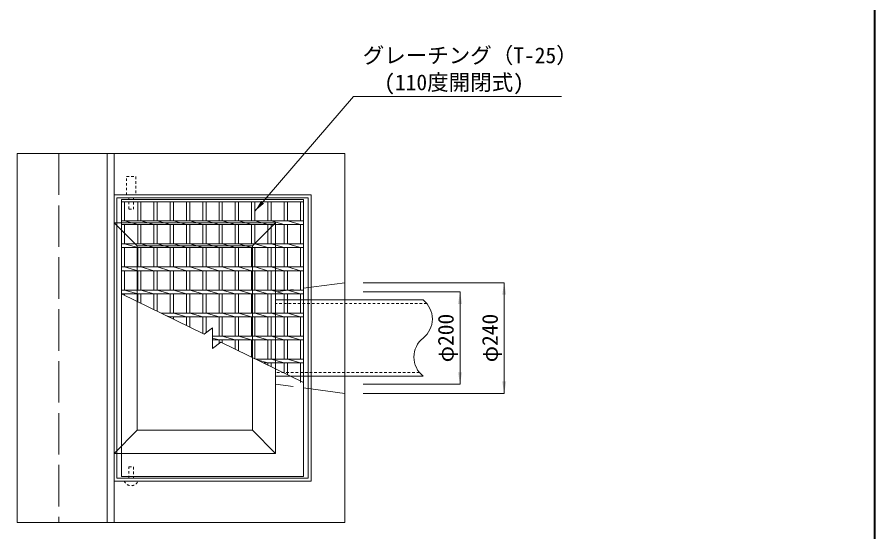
# Model space of a CAD drawing. Units: millimetres at full size, sheet at 1:15; details may follow other scales. Extents: x -4181 to 10399, y -2172 to 2767.
# Drawn here: x -3145 to -1286, y -1197 to -82 of the extents above; entities that cross this region are included whole.
import ezdxf
from ezdxf.enums import TextEntityAlignment as Align

# ---------------------------------------------------------------- set-up
doc = ezdxf.new("R2010")
doc.units = ezdxf.units.MM
doc.header["$LTSCALE"] = 15
doc.linetypes.add('DASHED', pattern=[7.5, 6, -1.5])
doc.linetypes.add('USER1', pattern=[0.675, 0.375, -0.3])
for name, color, linetype, lineweight in [('受枠', 3, 'USER1', 9), ('寸法線', 7, 'Continuous', 9), ('枠', 7, 'Continuous', 5), ('補助線', 8, 'Continuous', 20), ('集水桝', 1, 'Continuous', 13), ('ｸﾞﾚｰﾁﾝｸﾞ', 7, 'Continuous', 9)]:
    doc.layers.add(name, color=color, linetype=linetype, lineweight=lineweight)
doc.styles.add('ＭＳ ゴシック', font='')
doc.styles.get('ＭＳ ゴシック').set_extended_font_data('MS Gothic')

# ---------------------------------------------------------------- blocks, each defined once
blk = doc.blocks.new('filled_arrow')
at = {"color": 0, "linetype": 'Continuous', "lineweight": -2}
blk.add_solid([(7.5, 1.25), (0, 0), (7.5, -1.25)], dxfattribs=at)

msp = doc.modelspace()

# ---------------------------------------------------------------- linework, layer by layer
at = {"layer": '受枠'}
for p, q in [((-2907.82, -467.48), (-2907.82, -427.48)), ((-2907.82, -427.48), (-2887.82, -427.48)), ((-2887.82, -427.48), (-2887.82, -467.48)), ((-2902.82, -473.48), (-2902.82, -477.48)), ((-2902.82, -481.98), (-2902.82, -498.48)), ((-2892.82, -477.48), (-2892.82, -473.48)), ((-2892.82, -498.48), (-2892.82, -481.98)), ((-2902.82, -498.48), (-2892.82, -498.48)), ((-2902.82, -1081.48), (-2902.82, -1056.48)), ((-2902.82, -1056.48), (-2892.82, -1056.48)), ((-2892.82, -1056.48), (-2892.82, -1081.48))]:
    msp.add_line(p, q, dxfattribs=at)
at = {"layer": '受枠', "linetype": 'Continuous', "lineweight": 13}
for p, q in [((-2934.96, -467.48), (-2934.96, -1087.48)), ((-2507.96, -467.48), (-2934.96, -467.48)), ((-2928.96, -473.48), (-2928.96, -1081.48)), ((-2513.96, -473.48), (-2928.96, -473.48)), ((-2513.96, -473.48), (-2513.96, -1081.48)), ((-2507.96, -467.48), (-2507.96, -1087.48)), ((-2507.96, -1087.48), (-2934.96, -1087.48)), ((-2513.96, -1081.48), (-2928.96, -1081.48))]:
    msp.add_line(p, q, dxfattribs=at)
at = {"layer": '受枠'}
msp.add_arc((-2897.82, -1081.23), 16.25, 202.61986, 337.38014, dxfattribs=at)
at = {"layer": '寸法線'}
for p, q in [((-2394.96, -657.48), (-2089.26, -657.48)), ((-2089.26, -657.48), (-2089.26, -897.48)), ((-2394.96, -677.48), (-2184.99, -677.48)), ((-2184.99, -677.48), (-2184.99, -877.48)), ((-2394.96, -877.48), (-2184.99, -877.48)), ((-2394.96, -897.48), (-2089.26, -897.48))]:
    msp.add_line(p, q, dxfattribs=at)
msp.add_lwpolyline([(-2629.78, -502.73), (-2415.9, -254.2), (-1965.18, -254.2)], dxfattribs=at)
at = {"layer": '枠', "lineweight": 40}
msp.add_line((-1285.84, -2172.32), (-1285.84, 2027.68), dxfattribs=at)
at = {"layer": '補助線'}
for p, q in [((-2264.96, -694.98), (-2584.96, -694.98)), ((-2264.96, -859.98), (-2584.96, -859.98))]:
    msp.add_line(p, q, dxfattribs=at)
at = {"layer": '補助線', "linetype": 'USER1'}
for p, q in [((-2257.23, -702.48), (-2584.96, -702.48)), ((-2272.69, -852.48), (-2584.96, -852.48))]:
    msp.add_line(p, q, dxfattribs=at)
at = {"layer": '補助線'}
for centre, start, end in [((-2297.5, -736.23), 308.26729, 51.73271), ((-2232.42, -818.73), 128.26729, 231.73271)]:
    msp.add_arc(centre, 52.54, start, end, dxfattribs=at)
at = {"layer": '集水桝', "lineweight": 20}
for p, q in [((-3144.96, -377.48), (-3144.96, -1177.48)), ((-2434.96, -377.48), (-3144.96, -377.48)), ((-2434.96, -377.48), (-2434.96, -1177.48)), ((-2434.96, -1177.48), (-3144.96, -1177.48))]:
    msp.add_line(p, q, dxfattribs=at)
at = {"layer": '集水桝', "linetype": 'DASHED'}
for p, q in [((-3054.96, -377.48), (-3054.96, -1177.48)), ((-2434.96, -657.48), (-2584.96, -677.48)), ((-2434.96, -897.48), (-2584.96, -877.48))]:
    msp.add_line(p, q, dxfattribs=at)
at = {"layer": '集水桝'}
for p, q in [((-2949.96, -377.48), (-2949.96, -1177.48)), ((-2934.96, -377.48), (-2934.96, -1177.48)), ((-2584.96, -527.48), (-2934.96, -527.48)), ((-2584.96, -527.48), (-2584.96, -1027.48)), ((-2584.96, -1027.48), (-2934.96, -1027.48))]:
    msp.add_line(p, q, dxfattribs=at)
at = {"layer": '集水桝', "lineweight": 5}
for p, q in [((-2934.96, -527.48), (-2884.96, -577.48)), ((-2584.96, -527.48), (-2634.96, -577.48)), ((-2884.96, -577.48), (-2884.96, -977.48)), ((-2634.96, -577.48), (-2884.96, -577.48)), ((-2634.96, -577.48), (-2634.96, -977.48)), ((-2934.96, -1027.48), (-2884.96, -977.48)), ((-2634.96, -977.48), (-2884.96, -977.48)), ((-2584.96, -1027.48), (-2634.96, -977.48))]:
    msp.add_line(p, q, dxfattribs=at)
at = {"layer": 'ｸﾞﾚｰﾁﾝｸﾞ'}
for p, q in [((-2918.96, -477.48), (-2918.96, -1077.48)), ((-2918.96, -477.48), (-2523.96, -477.48)), ((-2918.96, -481.98), (-2523.96, -481.98)), ((-2911.96, -481.98), (-2911.96, -523.48)), ((-2883.69, -481.98), (-2883.69, -523.48)), ((-2876.69, -481.98), (-2876.69, -523.48)), ((-2848.41, -481.98), (-2848.41, -523.48)), ((-2841.41, -481.98), (-2841.41, -523.48)), ((-2813.14, -481.98), (-2813.14, -523.48)), ((-2806.14, -481.98), (-2806.14, -523.48)), ((-2777.87, -481.98), (-2777.87, -523.48)), ((-2770.87, -481.98), (-2770.87, -523.48)), ((-2742.6, -481.98), (-2742.6, -523.48)), ((-2735.6, -481.98), (-2735.6, -523.48)), ((-2707.32, -481.98), (-2707.32, -523.48)), ((-2700.32, -481.98), (-2700.32, -523.48)), ((-2672.05, -481.98), (-2672.05, -523.48)), ((-2665.05, -481.98), (-2665.05, -523.48)), ((-2636.78, -481.98), (-2636.78, -523.48)), ((-2629.78, -481.98), (-2629.78, -523.48)), ((-2601.5, -481.98), (-2601.5, -523.48)), ((-2594.5, -481.98), (-2594.5, -523.48)), ((-2566.23, -481.98), (-2566.23, -523.48)), ((-2559.23, -481.98), (-2559.23, -523.48)), ((-2530.96, -481.98), (-2530.96, -523.48)), ((-2523.96, -477.48), (-2523.96, -1077.48)), ((-2918.96, -523.48), (-2523.96, -523.48)), ((-2918.96, -531.48), (-2523.96, -531.48)), ((-2911.96, -523.48), (-2883.69, -531.48)), ((-2911.96, -531.48), (-2911.96, -573.48)), ((-2883.69, -531.48), (-2883.69, -573.48)), ((-2876.69, -523.48), (-2848.41, -531.48)), ((-2876.69, -531.48), (-2876.69, -573.48)), ((-2848.41, -531.48), (-2848.41, -573.48)), ((-2841.41, -523.48), (-2813.14, -531.48)), ((-2841.41, -531.48), (-2841.41, -573.48)), ((-2813.14, -531.48), (-2813.14, -573.48)), ((-2806.14, -523.48), (-2777.87, -531.48)), ((-2806.14, -531.48), (-2806.14, -573.48)), ((-2777.87, -531.48), (-2777.87, -573.48)), ((-2770.87, -523.48), (-2742.6, -531.48)), ((-2770.87, -531.48), (-2770.87, -573.48)), ((-2742.6, -531.48), (-2742.6, -573.48)), ((-2735.6, -523.48), (-2707.32, -531.48)), ((-2735.6, -531.48), (-2735.6, -573.48)), ((-2707.32, -531.48), (-2707.32, -573.48)), ((-2700.32, -523.48), (-2672.05, -531.48)), ((-2700.32, -531.48), (-2700.32, -573.48)), ((-2672.05, -531.48), (-2672.05, -573.48)), ((-2665.05, -523.48), (-2636.78, -531.48)), ((-2665.05, -531.48), (-2665.05, -573.48)), ((-2636.78, -531.48), (-2636.78, -573.48)), ((-2629.78, -523.48), (-2601.5, -531.48)), ((-2629.78, -531.48), (-2629.78, -573.48)), ((-2601.5, -531.48), (-2601.5, -573.48)), ((-2594.5, -523.48), (-2566.23, -531.48)), ((-2594.5, -531.48), (-2594.5, -573.48)), ((-2566.23, -531.48), (-2566.23, -573.48)), ((-2559.23, -523.48), (-2530.96, -531.48)), ((-2559.23, -531.48), (-2559.23, -573.48)), ((-2530.96, -531.48), (-2530.96, -573.48)), ((-2918.96, -573.48), (-2523.96, -573.48)), ((-2911.96, -573.48), (-2883.69, -581.48)), ((-2876.69, -573.48), (-2848.41, -581.48)), ((-2841.41, -573.48), (-2813.14, -581.48)), ((-2806.14, -573.48), (-2777.87, -581.48)), ((-2770.87, -573.48), (-2742.6, -581.48)), ((-2735.6, -573.48), (-2707.32, -581.48)), ((-2700.32, -573.48), (-2672.05, -581.48)), ((-2665.05, -573.48), (-2636.78, -581.48)), ((-2629.78, -573.48), (-2601.5, -581.48)), ((-2594.5, -573.48), (-2566.23, -581.48)), ((-2559.23, -573.48), (-2530.96, -581.48)), ((-2918.96, -581.48), (-2523.96, -581.48)), ((-2911.96, -581.48), (-2911.96, -623.48)), ((-2883.69, -581.48), (-2883.69, -623.48)), ((-2876.69, -581.48), (-2876.69, -623.48)), ((-2848.41, -581.48), (-2848.41, -623.48)), ((-2841.41, -581.48), (-2841.41, -623.48)), ((-2813.14, -581.48), (-2813.14, -623.48)), ((-2806.14, -581.48), (-2806.14, -623.48)), ((-2777.87, -581.48), (-2777.87, -623.48)), ((-2770.87, -581.48), (-2770.87, -623.48)), ((-2742.6, -581.48), (-2742.6, -623.48)), ((-2735.6, -581.48), (-2735.6, -623.48)), ((-2707.32, -581.48), (-2707.32, -623.48)), ((-2700.32, -581.48), (-2700.32, -623.48)), ((-2672.05, -581.48), (-2672.05, -623.48)), ((-2665.05, -581.48), (-2665.05, -623.48)), ((-2636.78, -581.48), (-2636.78, -623.48)), ((-2629.78, -581.48), (-2629.78, -623.48)), ((-2601.5, -581.48), (-2601.5, -623.48)), ((-2594.5, -581.48), (-2594.5, -623.48)), ((-2566.23, -581.48), (-2566.23, -623.48)), ((-2559.23, -581.48), (-2559.23, -623.48)), ((-2530.96, -581.48), (-2530.96, -623.48)), ((-2918.96, -623.48), (-2523.96, -623.48)), ((-2918.96, -631.48), (-2523.96, -631.48)), ((-2911.96, -623.48), (-2883.69, -631.48)), ((-2911.96, -631.48), (-2911.96, -673.48)), ((-2883.69, -631.48), (-2883.69, -673.48)), ((-2876.69, -623.48), (-2848.41, -631.48)), ((-2876.69, -631.48), (-2876.69, -673.48)), ((-2848.41, -631.48), (-2848.41, -673.48)), ((-2841.41, -623.48), (-2813.14, -631.48)), ((-2841.41, -631.48), (-2841.41, -673.48)), ((-2813.14, -631.48), (-2813.14, -673.48)), ((-2806.14, -623.48), (-2777.87, -631.48)), ((-2806.14, -631.48), (-2806.14, -673.48)), ((-2777.87, -631.48), (-2777.87, -673.48)), ((-2770.87, -623.48), (-2742.6, -631.48)), ((-2770.87, -631.48), (-2770.87, -673.48)), ((-2742.6, -631.48), (-2742.6, -673.48)), ((-2735.6, -623.48), (-2707.32, -631.48)), ((-2735.6, -631.48), (-2735.6, -673.48)), ((-2707.32, -631.48), (-2707.32, -673.48)), ((-2700.32, -623.48), (-2672.05, -631.48)), ((-2700.32, -631.48), (-2700.32, -673.48)), ((-2672.05, -631.48), (-2672.05, -673.48)), ((-2665.05, -623.48), (-2636.78, -631.48)), ((-2665.05, -631.48), (-2665.05, -673.48)), ((-2636.78, -631.48), (-2636.78, -673.48)), ((-2629.78, -623.48), (-2601.5, -631.48)), ((-2629.78, -631.48), (-2629.78, -673.48)), ((-2601.5, -631.48), (-2601.5, -673.48)), ((-2594.5, -623.48), (-2566.23, -631.48)), ((-2594.5, -631.48), (-2594.5, -673.48)), ((-2566.23, -631.48), (-2566.23, -673.48)), ((-2559.23, -623.48), (-2530.96, -631.48)), ((-2559.23, -631.48), (-2559.23, -673.48)), ((-2530.96, -631.48), (-2530.96, -673.48)), ((-2918.96, -673.48), (-2523.96, -673.48)), ((-2918.96, -681.48), (-2523.96, -681.48)), ((-2739.45, -768.74), (-2918.96, -681.48)), ((-2911.96, -673.48), (-2883.69, -681.48)), ((-2911.96, -681.48), (-2911.96, -684.88)), ((-2883.69, -681.48), (-2883.69, -698.63)), ((-2876.69, -673.48), (-2848.41, -681.48)), ((-2876.69, -681.48), (-2876.69, -702.03)), ((-2848.41, -681.48), (-2848.41, -715.77)), ((-2841.41, -673.48), (-2813.14, -681.48)), ((-2841.41, -681.48), (-2841.41, -719.17)), ((-2813.14, -681.48), (-2813.14, -723.48)), ((-2806.14, -673.48), (-2777.87, -681.48)), ((-2806.14, -681.48), (-2806.14, -723.48)), ((-2777.87, -681.48), (-2777.87, -723.48)), ((-2770.87, -673.48), (-2742.6, -681.48)), ((-2770.87, -681.48), (-2770.87, -723.48)), ((-2742.6, -681.48), (-2742.6, -723.48)), ((-2735.6, -673.48), (-2707.32, -681.48)), ((-2735.6, -681.48), (-2735.6, -723.48)), ((-2707.32, -681.48), (-2707.32, -723.48)), ((-2700.32, -673.48), (-2672.05, -681.48)), ((-2700.32, -681.48), (-2700.32, -723.48)), ((-2672.05, -681.48), (-2672.05, -723.48)), ((-2665.05, -673.48), (-2636.78, -681.48)), ((-2665.05, -681.48), (-2665.05, -723.48)), ((-2636.78, -681.48), (-2636.78, -723.48)), ((-2629.78, -673.48), (-2601.5, -681.48)), ((-2629.78, -681.48), (-2629.78, -723.48)), ((-2601.5, -681.48), (-2601.5, -723.48)), ((-2594.5, -673.48), (-2566.23, -681.48)), ((-2594.5, -681.48), (-2594.5, -723.48)), ((-2566.23, -681.48), (-2566.23, -723.48)), ((-2559.23, -673.48), (-2530.96, -681.48)), ((-2559.23, -681.48), (-2559.23, -723.48)), ((-2530.96, -681.48), (-2530.96, -723.48)), ((-2832.55, -723.48), (-2523.96, -723.48)), ((-2806.14, -723.48), (-2777.87, -731.48)), ((-2770.87, -723.48), (-2742.6, -731.48)), ((-2735.6, -723.48), (-2707.32, -731.48)), ((-2700.32, -723.48), (-2672.05, -731.48)), ((-2665.05, -723.48), (-2636.78, -731.48)), ((-2629.78, -723.48), (-2601.5, -731.48)), ((-2594.5, -723.48), (-2566.23, -731.48)), ((-2559.23, -723.48), (-2530.96, -731.48)), ((-2820.21, -729.48), (-2813.14, -731.48)), ((-2816.09, -731.48), (-2523.96, -731.48)), ((-2813.14, -731.48), (-2813.14, -732.92)), ((-2806.14, -731.48), (-2806.14, -736.32)), ((-2777.87, -731.48), (-2777.87, -750.06)), ((-2770.87, -731.48), (-2770.87, -753.47)), ((-2742.6, -731.48), (-2742.6, -767.21)), ((-2735.6, -731.48), (-2735.6, -765.78)), ((-2707.32, -731.48), (-2707.32, -773.48)), ((-2700.32, -731.48), (-2700.32, -773.48)), ((-2672.05, -731.48), (-2672.05, -773.48)), ((-2665.05, -731.48), (-2665.05, -773.48)), ((-2636.78, -731.48), (-2636.78, -773.48)), ((-2629.78, -731.48), (-2629.78, -773.48)), ((-2601.5, -731.48), (-2601.5, -773.48)), ((-2594.5, -731.48), (-2594.5, -773.48)), ((-2566.23, -731.48), (-2566.23, -773.48)), ((-2559.23, -731.48), (-2559.23, -773.48)), ((-2530.96, -731.48), (-2530.96, -773.48)), ((-2721.71, -755.12), (-2739.45, -768.74)), ((-2721.21, -799.84), (-2721.71, -755.12)), ((-2721.5, -773.48), (-2523.96, -773.48)), ((-2721.46, -777.48), (-2707.32, -781.48)), ((-2700.32, -773.48), (-2672.05, -781.48)), ((-2665.05, -773.48), (-2636.78, -781.48)), ((-2629.78, -773.48), (-2601.5, -781.48)), ((-2594.5, -773.48), (-2566.23, -781.48)), ((-2559.23, -773.48), (-2530.96, -781.48)), ((-2721.41, -781.48), (-2523.96, -781.48)), ((-2703.47, -786.23), (-2721.21, -799.84)), ((-2707.32, -781.48), (-2707.32, -789.18)), ((-2523.96, -873.48), (-2703.47, -786.23)), ((-2700.32, -781.48), (-2700.32, -787.76)), ((-2672.05, -781.48), (-2672.05, -801.5)), ((-2665.05, -781.48), (-2665.05, -804.9)), ((-2636.78, -781.48), (-2636.78, -818.64)), ((-2629.78, -781.48), (-2629.78, -822.05)), ((-2601.5, -781.48), (-2601.5, -823.48)), ((-2594.5, -781.48), (-2594.5, -823.48)), ((-2566.23, -781.48), (-2566.23, -823.48)), ((-2559.23, -781.48), (-2559.23, -823.48)), ((-2530.96, -781.48), (-2530.96, -823.48)), ((-2626.82, -823.48), (-2523.96, -823.48)), ((-2622.71, -825.48), (-2601.5, -831.48)), ((-2610.37, -831.48), (-2523.96, -831.48)), ((-2601.5, -831.48), (-2601.5, -835.79)), ((-2594.5, -823.48), (-2566.23, -831.48)), ((-2594.5, -831.48), (-2594.5, -839.19)), ((-2566.23, -831.48), (-2566.23, -852.93)), ((-2559.23, -823.48), (-2530.96, -831.48)), ((-2559.23, -831.48), (-2559.23, -856.34)), ((-2530.96, -831.48), (-2530.96, -873.48)), ((-2918.96, -1077.48), (-2523.96, -1077.48))]:
    msp.add_line(p, q, dxfattribs=at)

# ---------------------------------------------------------------- block references
at = {"layer": '寸法線', "xscale": 3.47, "yscale": 3.47}
for p, rotation in [((-2629.78, -502.73), 49.3), ((-2089.26, -657.48), 270), ((-2184.99, -677.48), 270), ((-2184.99, -877.48), 90), ((-2089.26, -897.48), 90)]:
    msp.add_blockref('filled_arrow', p, dxfattribs=dict(at, rotation=rotation))

# ---------------------------------------------------------------- texts
at = {"layer": '寸法線', "style": 'ＭＳ ゴシック'}
for s, p in [('グレーチング（T-25）', (-2395.9, -192.14)), ('\u3000(110度開閉式)', (-2395.9, -250.64))]:
    msp.add_text(s, height=34.18, dxfattribs=at).set_placement(p, align=Align.BOTTOM_LEFT)
for s, p in [('φ200', (-2215.91, -777.48)), ('φ240', (-2120.18, -777.48))]:
    msp.add_text(s, height=34.18, rotation=90, dxfattribs=at).set_placement(p, align=Align.MIDDLE_CENTER)

doc.saveas('drawing.dxf')
